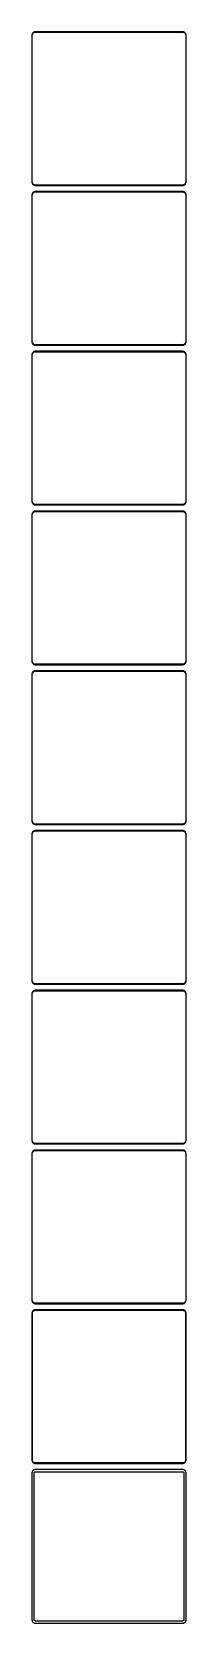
# Model space of a CAD drawing. Header units: metres. Extents: x -112 to 112, y 2228 to 4558.
import ezdxf

# ---------------------------------------------------------------- set-up
doc = ezdxf.new("R2010")
doc.units = ezdxf.units.M

msp = doc.modelspace()

# ---------------------------------------------------------------- linework, layer by layer
for p, q in [((-112.461, 4554.13), (-112.5, 4553.5)), ((-112.5, 4553.5), (-112.5, 4338.5)), ((-112.343, 4554.74), (-112.461, 4554.13)), ((-112.149, 4555.34), (-112.343, 4554.74)), ((-111.882, 4555.91), (-112.149, 4555.34)), ((-112, 4553.25), (-111.963, 4553.85)), ((-112, 4338.75), (-112, 4553.25)), ((-111.963, 4553.85), (-111.851, 4554.43)), ((-111.545, 4556.44), (-111.882, 4555.91)), ((-111.851, 4554.43), (-111.666, 4555)), ((-111.666, 4555), (-111.412, 4555.54)), ((-111.145, 4556.92), (-111.545, 4556.44)), ((-111.412, 4555.54), (-111.093, 4556.04)), ((-110.687, 4557.35), (-111.145, 4556.92)), ((-111.093, 4556.04), (-110.713, 4556.5)), ((-110.713, 4556.5), (-110.278, 4556.91)), ((-110.179, 4557.72), (-110.687, 4557.35)), ((-110.278, 4556.91), (-109.795, 4557.26)), ((-109.629, 4558.02), (-110.179, 4557.72)), ((-109.795, 4557.26), (-109.272, 4557.55)), ((-109.045, 4558.26), (-109.629, 4558.02)), ((-109.272, 4557.55), (-108.718, 4557.77)), ((-108.437, 4558.41), (-109.045, 4558.26)), ((-108.718, 4557.77), (-108.14, 4557.92)), ((-107.814, 4558.49), (-108.437, 4558.41)), ((-108.14, 4557.92), (-107.548, 4557.99)), ((107.814, 4558.49), (-107.814, 4558.49)), ((-107.548, 4557.99), (107.548, 4557.99)), ((107.548, 4557.99), (108.14, 4557.92)), ((108.437, 4558.41), (107.814, 4558.49)), ((108.14, 4557.92), (108.718, 4557.77)), ((109.045, 4558.26), (108.437, 4558.41)), ((108.718, 4557.77), (109.272, 4557.55)), ((109.629, 4558.02), (109.045, 4558.26)), ((109.272, 4557.55), (109.795, 4557.26)), ((110.179, 4557.72), (109.629, 4558.02)), ((109.795, 4557.26), (110.278, 4556.91)), ((110.687, 4557.35), (110.179, 4557.72)), ((110.278, 4556.91), (110.713, 4556.5)), ((111.145, 4556.92), (110.687, 4557.35)), ((110.713, 4556.5), (111.093, 4556.04)), ((111.093, 4556.04), (111.412, 4555.54)), ((111.545, 4556.44), (111.145, 4556.92)), ((111.412, 4555.54), (111.666, 4555)), ((111.882, 4555.91), (111.545, 4556.44)), ((111.666, 4555), (111.851, 4554.43)), ((111.851, 4554.43), (111.963, 4553.85)), ((112.149, 4555.34), (111.882, 4555.91)), ((111.963, 4553.85), (112, 4553.25)), ((112, 4553.25), (112, 4338.75)), ((112.343, 4554.74), (112.149, 4555.34)), ((112.461, 4554.13), (112.343, 4554.74)), ((112.5, 4553.5), (112.461, 4554.13)), ((112.5, 4338.5), (112.5, 4553.5)), ((-112.5, 4338.5), (-112.461, 4337.87)), ((-112.461, 4337.87), (-112.343, 4337.26)), ((-112.343, 4337.26), (-112.149, 4336.66)), ((-112.149, 4336.66), (-111.882, 4336.09)), ((-111.963, 4338.15), (-112, 4338.75)), ((-111.851, 4337.57), (-111.963, 4338.15)), ((-111.882, 4336.09), (-111.545, 4335.56)), ((-111.666, 4337), (-111.851, 4337.57)), ((-111.412, 4336.46), (-111.666, 4337)), ((-111.093, 4335.96), (-111.412, 4336.46)), ((-110.713, 4335.5), (-111.093, 4335.96)), ((111.093, 4335.96), (110.713, 4335.5)), ((111.412, 4336.46), (111.093, 4335.96)), ((111.666, 4337), (111.412, 4336.46)), ((111.545, 4335.56), (111.882, 4336.09)), ((111.851, 4337.57), (111.666, 4337)), ((111.963, 4338.15), (111.851, 4337.57)), ((111.882, 4336.09), (112.149, 4336.66)), ((112, 4338.75), (111.963, 4338.15)), ((112.149, 4336.66), (112.343, 4337.26)), ((112.343, 4337.26), (112.461, 4337.87)), ((112.461, 4337.87), (112.5, 4338.5)), ((-112.461, 4320.13), (-112.5, 4319.5)), ((-112.5, 4319.5), (-112.5, 4104.5)), ((-112.343, 4320.74), (-112.461, 4320.13)), ((-112.149, 4321.34), (-112.343, 4320.74)), ((-111.882, 4321.91), (-112.149, 4321.34)), ((-112, 4319.25), (-111.963, 4319.85)), ((-112, 4104.75), (-112, 4319.25)), ((-111.963, 4319.85), (-111.851, 4320.43)), ((-111.545, 4322.44), (-111.882, 4321.91)), ((-111.851, 4320.43), (-111.666, 4321)), ((-111.666, 4321), (-111.412, 4321.54)), ((-111.545, 4335.56), (-111.145, 4335.08)), ((-111.145, 4322.92), (-111.545, 4322.44)), ((-111.412, 4321.54), (-111.093, 4322.04)), ((-111.145, 4335.08), (-110.687, 4334.65)), ((-110.687, 4323.35), (-111.145, 4322.92)), ((-111.093, 4322.04), (-110.713, 4322.5)), ((-110.278, 4335.09), (-110.713, 4335.5)), ((-110.713, 4322.5), (-110.278, 4322.91)), ((-110.687, 4334.65), (-110.179, 4334.28)), ((-110.179, 4323.72), (-110.687, 4323.35)), ((-109.795, 4334.74), (-110.278, 4335.09)), ((-110.278, 4322.91), (-109.795, 4323.26)), ((-110.179, 4334.28), (-109.629, 4333.98)), ((-109.629, 4324.02), (-110.179, 4323.72)), ((-109.272, 4334.45), (-109.795, 4334.74)), ((-109.795, 4323.26), (-109.272, 4323.55)), ((-109.629, 4333.98), (-109.045, 4333.74)), ((-109.045, 4324.26), (-109.629, 4324.02)), ((-108.718, 4334.23), (-109.272, 4334.45)), ((-109.272, 4323.55), (-108.718, 4323.77)), ((-109.045, 4333.74), (-108.437, 4333.59)), ((-108.437, 4324.41), (-109.045, 4324.26)), ((-108.14, 4334.08), (-108.718, 4334.23)), ((-108.718, 4323.77), (-108.14, 4323.92)), ((-108.437, 4333.59), (-107.814, 4333.51)), ((-107.814, 4324.49), (-108.437, 4324.41)), ((-107.548, 4334.01), (-108.14, 4334.08)), ((-108.14, 4323.92), (-107.548, 4323.99)), ((-107.814, 4333.51), (107.814, 4333.51)), ((107.814, 4324.49), (-107.814, 4324.49)), ((107.548, 4334.01), (-107.548, 4334.01)), ((-107.548, 4323.99), (107.548, 4323.99)), ((108.14, 4334.08), (107.548, 4334.01)), ((107.548, 4323.99), (108.14, 4323.92)), ((107.814, 4333.51), (108.437, 4333.59)), ((108.437, 4324.41), (107.814, 4324.49)), ((108.718, 4334.23), (108.14, 4334.08)), ((108.14, 4323.92), (108.718, 4323.77)), ((108.437, 4333.59), (109.045, 4333.74)), ((109.045, 4324.26), (108.437, 4324.41)), ((109.272, 4334.45), (108.718, 4334.23)), ((108.718, 4323.77), (109.272, 4323.55)), ((109.045, 4333.74), (109.629, 4333.98)), ((109.629, 4324.02), (109.045, 4324.26)), ((109.795, 4334.74), (109.272, 4334.45)), ((109.272, 4323.55), (109.795, 4323.26)), ((109.629, 4333.98), (110.179, 4334.28)), ((110.179, 4323.72), (109.629, 4324.02)), ((110.278, 4335.09), (109.795, 4334.74)), ((109.795, 4323.26), (110.278, 4322.91)), ((110.179, 4334.28), (110.687, 4334.65)), ((110.687, 4323.35), (110.179, 4323.72)), ((110.713, 4335.5), (110.278, 4335.09)), ((110.278, 4322.91), (110.713, 4322.5)), ((110.687, 4334.65), (111.145, 4335.08)), ((111.145, 4322.92), (110.687, 4323.35)), ((110.713, 4322.5), (111.093, 4322.04)), ((111.093, 4322.04), (111.412, 4321.54)), ((111.145, 4335.08), (111.545, 4335.56)), ((111.545, 4322.44), (111.145, 4322.92)), ((111.412, 4321.54), (111.666, 4321)), ((111.882, 4321.91), (111.545, 4322.44)), ((111.666, 4321), (111.851, 4320.43)), ((111.851, 4320.43), (111.963, 4319.85)), ((112.149, 4321.34), (111.882, 4321.91)), ((111.963, 4319.85), (112, 4319.25)), ((112, 4319.25), (112, 4104.75)), ((112.343, 4320.74), (112.149, 4321.34)), ((112.461, 4320.13), (112.343, 4320.74)), ((112.5, 4319.5), (112.461, 4320.13)), ((112.5, 4104.5), (112.5, 4319.5)), ((-112.5, 4104.5), (-112.461, 4103.87)), ((-112.461, 4103.87), (-112.343, 4103.26)), ((-112.343, 4103.26), (-112.149, 4102.66)), ((-112.149, 4102.66), (-111.882, 4102.09)), ((-111.963, 4104.15), (-112, 4104.75)), ((-111.851, 4103.57), (-111.963, 4104.15)), ((-111.666, 4103), (-111.851, 4103.57)), ((-111.412, 4102.46), (-111.666, 4103)), ((111.666, 4103), (111.412, 4102.46)), ((111.851, 4103.57), (111.666, 4103)), ((111.963, 4104.15), (111.851, 4103.57)), ((111.882, 4102.09), (112.149, 4102.66)), ((112, 4104.75), (111.963, 4104.15)), ((112.149, 4102.66), (112.343, 4103.26)), ((112.343, 4103.26), (112.461, 4103.87)), ((112.461, 4103.87), (112.5, 4104.5)), ((-112.461, 4086.13), (-112.5, 4085.5)), ((-112.5, 4085.5), (-112.5, 3870.5)), ((-112.343, 4086.74), (-112.461, 4086.13)), ((-112.149, 4087.34), (-112.343, 4086.74)), ((-111.882, 4087.91), (-112.149, 4087.34)), ((-112, 4085.25), (-111.963, 4085.85)), ((-112, 3870.75), (-112, 4085.25)), ((-111.963, 4085.85), (-111.851, 4086.43)), ((-111.882, 4102.09), (-111.545, 4101.56)), ((-111.545, 4088.44), (-111.882, 4087.91)), ((-111.851, 4086.43), (-111.666, 4087)), ((-111.666, 4087), (-111.412, 4087.54)), ((-111.545, 4101.56), (-111.145, 4101.08)), ((-111.145, 4088.92), (-111.545, 4088.44)), ((-111.093, 4101.96), (-111.412, 4102.46)), ((-111.412, 4087.54), (-111.093, 4088.04)), ((-111.145, 4101.08), (-110.687, 4100.65)), ((-110.687, 4089.35), (-111.145, 4088.92)), ((-110.713, 4101.5), (-111.093, 4101.96)), ((-111.093, 4088.04), (-110.713, 4088.5)), ((-110.278, 4101.09), (-110.713, 4101.5)), ((-110.713, 4088.5), (-110.278, 4088.91)), ((-110.687, 4100.65), (-110.179, 4100.28)), ((-110.179, 4089.72), (-110.687, 4089.35)), ((-109.795, 4100.74), (-110.278, 4101.09)), ((-110.278, 4088.91), (-109.795, 4089.26)), ((-110.179, 4100.28), (-109.629, 4099.98)), ((-109.629, 4090.02), (-110.179, 4089.72)), ((-109.272, 4100.45), (-109.795, 4100.74)), ((-109.795, 4089.26), (-109.272, 4089.55)), ((-109.629, 4099.98), (-109.045, 4099.74)), ((-109.045, 4090.26), (-109.629, 4090.02)), ((-108.718, 4100.23), (-109.272, 4100.45)), ((-109.272, 4089.55), (-108.718, 4089.77)), ((-109.045, 4099.74), (-108.437, 4099.59)), ((-108.437, 4090.41), (-109.045, 4090.26)), ((-108.14, 4100.08), (-108.718, 4100.23)), ((-108.718, 4089.77), (-108.14, 4089.92)), ((-108.437, 4099.59), (-107.814, 4099.51)), ((-107.814, 4090.49), (-108.437, 4090.41)), ((-107.548, 4100.01), (-108.14, 4100.08)), ((-108.14, 4089.92), (-107.548, 4089.99)), ((-107.814, 4099.51), (107.814, 4099.51)), ((107.814, 4090.49), (-107.814, 4090.49)), ((107.548, 4100.01), (-107.548, 4100.01)), ((-107.548, 4089.99), (107.548, 4089.99)), ((108.14, 4100.08), (107.548, 4100.01)), ((107.548, 4089.99), (108.14, 4089.92)), ((107.814, 4099.51), (108.437, 4099.59)), ((108.437, 4090.41), (107.814, 4090.49)), ((108.718, 4100.23), (108.14, 4100.08)), ((108.14, 4089.92), (108.718, 4089.77)), ((108.437, 4099.59), (109.045, 4099.74)), ((109.045, 4090.26), (108.437, 4090.41)), ((109.272, 4100.45), (108.718, 4100.23)), ((108.718, 4089.77), (109.272, 4089.55)), ((109.045, 4099.74), (109.629, 4099.98)), ((109.629, 4090.02), (109.045, 4090.26)), ((109.795, 4100.74), (109.272, 4100.45)), ((109.272, 4089.55), (109.795, 4089.26)), ((109.629, 4099.98), (110.179, 4100.28)), ((110.179, 4089.72), (109.629, 4090.02)), ((110.278, 4101.09), (109.795, 4100.74)), ((109.795, 4089.26), (110.278, 4088.91)), ((110.179, 4100.28), (110.687, 4100.65)), ((110.687, 4089.35), (110.179, 4089.72)), ((110.713, 4101.5), (110.278, 4101.09)), ((110.278, 4088.91), (110.713, 4088.5)), ((110.687, 4100.65), (111.145, 4101.08)), ((111.145, 4088.92), (110.687, 4089.35)), ((111.093, 4101.96), (110.713, 4101.5)), ((110.713, 4088.5), (111.093, 4088.04)), ((111.412, 4102.46), (111.093, 4101.96)), ((111.093, 4088.04), (111.412, 4087.54)), ((111.145, 4101.08), (111.545, 4101.56)), ((111.545, 4088.44), (111.145, 4088.92)), ((111.412, 4087.54), (111.666, 4087)), ((111.545, 4101.56), (111.882, 4102.09)), ((111.882, 4087.91), (111.545, 4088.44)), ((111.666, 4087), (111.851, 4086.43)), ((111.851, 4086.43), (111.963, 4085.85)), ((112.149, 4087.34), (111.882, 4087.91)), ((111.963, 4085.85), (112, 4085.25)), ((112, 4085.25), (112, 3870.75)), ((112.343, 4086.74), (112.149, 4087.34)), ((112.461, 4086.13), (112.343, 4086.74)), ((112.5, 4085.5), (112.461, 4086.13)), ((112.5, 3870.5), (112.5, 4085.5)), ((-112.5, 3870.5), (-112.461, 3869.87)), ((-112.461, 3869.87), (-112.343, 3869.26)), ((-111.963, 3870.15), (-112, 3870.75)), ((-111.851, 3869.57), (-111.963, 3870.15)), ((-111.666, 3869), (-111.851, 3869.57)), ((111.851, 3869.57), (111.666, 3869)), ((111.963, 3870.15), (111.851, 3869.57)), ((112, 3870.75), (111.963, 3870.15)), ((112.343, 3869.26), (112.461, 3869.87)), ((112.461, 3869.87), (112.5, 3870.5)), ((-112.461, 3852.13), (-112.5, 3851.5)), ((-112.5, 3851.5), (-112.5, 3636.5)), ((-112.343, 3852.74), (-112.461, 3852.13)), ((-112.343, 3869.26), (-112.149, 3868.66)), ((-112.149, 3853.34), (-112.343, 3852.74)), ((-112.149, 3868.66), (-111.882, 3868.09)), ((-111.882, 3853.91), (-112.149, 3853.34)), ((-112, 3851.25), (-111.963, 3851.85)), ((-112, 3636.75), (-112, 3851.25)), ((-111.963, 3851.85), (-111.851, 3852.43)), ((-111.882, 3868.09), (-111.545, 3867.56)), ((-111.545, 3854.44), (-111.882, 3853.91)), ((-111.851, 3852.43), (-111.666, 3853)), ((-111.412, 3868.46), (-111.666, 3869)), ((-111.666, 3853), (-111.412, 3853.54)), ((-111.545, 3867.56), (-111.145, 3867.08)), ((-111.145, 3854.92), (-111.545, 3854.44)), ((-111.093, 3867.96), (-111.412, 3868.46)), ((-111.412, 3853.54), (-111.093, 3854.04)), ((-111.145, 3867.08), (-110.687, 3866.65)), ((-110.687, 3855.35), (-111.145, 3854.92)), ((-110.713, 3867.5), (-111.093, 3867.96)), ((-111.093, 3854.04), (-110.713, 3854.5)), ((-110.278, 3867.09), (-110.713, 3867.5)), ((-110.713, 3854.5), (-110.278, 3854.91)), ((-110.687, 3866.65), (-110.179, 3866.28)), ((-110.179, 3855.72), (-110.687, 3855.35)), ((-109.795, 3866.74), (-110.278, 3867.09)), ((-110.278, 3854.91), (-109.795, 3855.26)), ((-110.179, 3866.28), (-109.629, 3865.98)), ((-109.629, 3856.02), (-110.179, 3855.72)), ((-109.272, 3866.45), (-109.795, 3866.74)), ((-109.795, 3855.26), (-109.272, 3855.55)), ((-109.629, 3865.98), (-109.045, 3865.74)), ((-109.045, 3856.26), (-109.629, 3856.02)), ((-108.718, 3866.23), (-109.272, 3866.45)), ((-109.272, 3855.55), (-108.718, 3855.77)), ((-109.045, 3865.74), (-108.437, 3865.59)), ((-108.437, 3856.41), (-109.045, 3856.26)), ((-108.14, 3866.08), (-108.718, 3866.23)), ((-108.718, 3855.77), (-108.14, 3855.92)), ((-108.437, 3865.59), (-107.814, 3865.51)), ((-107.814, 3856.49), (-108.437, 3856.41)), ((-107.548, 3866.01), (-108.14, 3866.08)), ((-108.14, 3855.92), (-107.548, 3855.99)), ((-107.814, 3865.51), (107.814, 3865.51)), ((107.814, 3856.49), (-107.814, 3856.49)), ((107.548, 3866.01), (-107.548, 3866.01)), ((-107.548, 3855.99), (107.548, 3855.99)), ((108.14, 3866.08), (107.548, 3866.01)), ((107.548, 3855.99), (108.14, 3855.92)), ((107.814, 3865.51), (108.437, 3865.59)), ((108.437, 3856.41), (107.814, 3856.49)), ((108.718, 3866.23), (108.14, 3866.08)), ((108.14, 3855.92), (108.718, 3855.77)), ((108.437, 3865.59), (109.045, 3865.74)), ((109.045, 3856.26), (108.437, 3856.41)), ((109.272, 3866.45), (108.718, 3866.23)), ((108.718, 3855.77), (109.272, 3855.55)), ((109.045, 3865.74), (109.629, 3865.98)), ((109.629, 3856.02), (109.045, 3856.26)), ((109.795, 3866.74), (109.272, 3866.45)), ((109.272, 3855.55), (109.795, 3855.26)), ((109.629, 3865.98), (110.179, 3866.28)), ((110.179, 3855.72), (109.629, 3856.02)), ((110.278, 3867.09), (109.795, 3866.74)), ((109.795, 3855.26), (110.278, 3854.91)), ((110.179, 3866.28), (110.687, 3866.65)), ((110.687, 3855.35), (110.179, 3855.72)), ((110.713, 3867.5), (110.278, 3867.09)), ((110.278, 3854.91), (110.713, 3854.5)), ((110.687, 3866.65), (111.145, 3867.08)), ((111.145, 3854.92), (110.687, 3855.35)), ((111.093, 3867.96), (110.713, 3867.5)), ((110.713, 3854.5), (111.093, 3854.04)), ((111.412, 3868.46), (111.093, 3867.96)), ((111.093, 3854.04), (111.412, 3853.54)), ((111.145, 3867.08), (111.545, 3867.56)), ((111.545, 3854.44), (111.145, 3854.92)), ((111.666, 3869), (111.412, 3868.46)), ((111.412, 3853.54), (111.666, 3853)), ((111.545, 3867.56), (111.882, 3868.09)), ((111.882, 3853.91), (111.545, 3854.44)), ((111.666, 3853), (111.851, 3852.43)), ((111.851, 3852.43), (111.963, 3851.85)), ((111.882, 3868.09), (112.149, 3868.66)), ((112.149, 3853.34), (111.882, 3853.91)), ((111.963, 3851.85), (112, 3851.25)), ((112, 3851.25), (112, 3636.75)), ((112.149, 3868.66), (112.343, 3869.26)), ((112.343, 3852.74), (112.149, 3853.34)), ((112.461, 3852.13), (112.343, 3852.74)), ((112.5, 3851.5), (112.461, 3852.13)), ((112.5, 3636.5), (112.5, 3851.5)), ((-112.5, 3636.5), (-112.461, 3635.87)), ((-111.963, 3636.15), (-112, 3636.75)), ((112, 3636.75), (111.963, 3636.15)), ((112.461, 3635.87), (112.5, 3636.5)), ((-112.461, 3618.13), (-112.5, 3617.5)), ((-112.5, 3617.5), (-112.5, 3402.5)), ((-112.461, 3635.87), (-112.343, 3635.26)), ((-112.343, 3618.74), (-112.461, 3618.13)), ((-112.343, 3635.26), (-112.149, 3634.66)), ((-112.149, 3619.34), (-112.343, 3618.74)), ((-112.149, 3634.66), (-111.882, 3634.09)), ((-111.882, 3619.91), (-112.149, 3619.34)), ((-112, 3617.25), (-111.963, 3617.85)), ((-112, 3402.75), (-112, 3617.25)), ((-111.851, 3635.57), (-111.963, 3636.15)), ((-111.963, 3617.85), (-111.851, 3618.43)), ((-111.882, 3634.09), (-111.545, 3633.56)), ((-111.545, 3620.44), (-111.882, 3619.91)), ((-111.666, 3635), (-111.851, 3635.57)), ((-111.851, 3618.43), (-111.666, 3619)), ((-111.412, 3634.46), (-111.666, 3635)), ((-111.666, 3619), (-111.412, 3619.54)), ((-111.545, 3633.56), (-111.145, 3633.08)), ((-111.145, 3620.92), (-111.545, 3620.44)), ((-111.093, 3633.96), (-111.412, 3634.46)), ((-111.412, 3619.54), (-111.093, 3620.04)), ((-111.145, 3633.08), (-110.687, 3632.65)), ((-110.687, 3621.35), (-111.145, 3620.92)), ((-110.713, 3633.5), (-111.093, 3633.96)), ((-111.093, 3620.04), (-110.713, 3620.5)), ((-110.278, 3633.09), (-110.713, 3633.5)), ((-110.713, 3620.5), (-110.278, 3620.91)), ((-110.687, 3632.65), (-110.179, 3632.28)), ((-110.179, 3621.72), (-110.687, 3621.35)), ((-109.795, 3632.74), (-110.278, 3633.09)), ((-110.278, 3620.91), (-109.795, 3621.26)), ((-110.179, 3632.28), (-109.629, 3631.98)), ((-109.629, 3622.02), (-110.179, 3621.72)), ((-109.272, 3632.45), (-109.795, 3632.74)), ((-109.795, 3621.26), (-109.272, 3621.55)), ((-109.629, 3631.98), (-109.045, 3631.74)), ((-109.045, 3622.26), (-109.629, 3622.02)), ((-108.718, 3632.23), (-109.272, 3632.45)), ((-109.272, 3621.55), (-108.718, 3621.77)), ((-109.045, 3631.74), (-108.437, 3631.59)), ((-108.437, 3622.41), (-109.045, 3622.26)), ((-108.14, 3632.08), (-108.718, 3632.23)), ((-108.718, 3621.77), (-108.14, 3621.92)), ((-108.437, 3631.59), (-107.814, 3631.51)), ((-107.814, 3622.49), (-108.437, 3622.41)), ((-107.548, 3632.01), (-108.14, 3632.08)), ((-108.14, 3621.92), (-107.548, 3621.99)), ((-107.814, 3631.51), (107.814, 3631.51)), ((107.814, 3622.49), (-107.814, 3622.49)), ((107.548, 3632.01), (-107.548, 3632.01)), ((-107.548, 3621.99), (107.548, 3621.99)), ((108.14, 3632.08), (107.548, 3632.01)), ((107.548, 3621.99), (108.14, 3621.92)), ((107.814, 3631.51), (108.437, 3631.59)), ((108.437, 3622.41), (107.814, 3622.49)), ((108.718, 3632.23), (108.14, 3632.08)), ((108.14, 3621.92), (108.718, 3621.77)), ((108.437, 3631.59), (109.045, 3631.74)), ((109.045, 3622.26), (108.437, 3622.41)), ((109.272, 3632.45), (108.718, 3632.23)), ((108.718, 3621.77), (109.272, 3621.55)), ((109.045, 3631.74), (109.629, 3631.98)), ((109.629, 3622.02), (109.045, 3622.26)), ((109.795, 3632.74), (109.272, 3632.45)), ((109.272, 3621.55), (109.795, 3621.26)), ((109.629, 3631.98), (110.179, 3632.28)), ((110.179, 3621.72), (109.629, 3622.02)), ((110.278, 3633.09), (109.795, 3632.74)), ((109.795, 3621.26), (110.278, 3620.91)), ((110.179, 3632.28), (110.687, 3632.65)), ((110.687, 3621.35), (110.179, 3621.72)), ((110.713, 3633.5), (110.278, 3633.09)), ((110.278, 3620.91), (110.713, 3620.5)), ((110.687, 3632.65), (111.145, 3633.08)), ((111.145, 3620.92), (110.687, 3621.35)), ((111.093, 3633.96), (110.713, 3633.5)), ((110.713, 3620.5), (111.093, 3620.04)), ((111.412, 3634.46), (111.093, 3633.96)), ((111.093, 3620.04), (111.412, 3619.54)), ((111.145, 3633.08), (111.545, 3633.56)), ((111.545, 3620.44), (111.145, 3620.92)), ((111.666, 3635), (111.412, 3634.46)), ((111.412, 3619.54), (111.666, 3619)), ((111.545, 3633.56), (111.882, 3634.09)), ((111.882, 3619.91), (111.545, 3620.44)), ((111.851, 3635.57), (111.666, 3635)), ((111.666, 3619), (111.851, 3618.43)), ((111.963, 3636.15), (111.851, 3635.57)), ((111.851, 3618.43), (111.963, 3617.85)), ((111.882, 3634.09), (112.149, 3634.66)), ((112.149, 3619.34), (111.882, 3619.91)), ((111.963, 3617.85), (112, 3617.25)), ((112, 3617.25), (112, 3402.75)), ((112.149, 3634.66), (112.343, 3635.26)), ((112.343, 3618.74), (112.149, 3619.34)), ((112.343, 3635.26), (112.461, 3635.87)), ((112.461, 3618.13), (112.343, 3618.74)), ((112.5, 3617.5), (112.461, 3618.13)), ((112.5, 3402.5), (112.5, 3617.5)), ((-112.5, 3402.5), (-112.461, 3401.87)), ((-112.461, 3384.13), (-112.5, 3383.5)), ((-112.5, 3383.5), (-112.5, 3168.5)), ((-112.461, 3401.87), (-112.343, 3401.26)), ((-112.343, 3384.74), (-112.461, 3384.13)), ((-112.343, 3401.26), (-112.149, 3400.66)), ((-112.149, 3385.34), (-112.343, 3384.74)), ((-112.149, 3400.66), (-111.882, 3400.09)), ((-111.882, 3385.91), (-112.149, 3385.34)), ((-111.963, 3402.15), (-112, 3402.75)), ((-112, 3383.25), (-111.963, 3383.85)), ((-112, 3168.75), (-112, 3383.25)), ((-111.851, 3401.57), (-111.963, 3402.15)), ((-111.963, 3383.85), (-111.851, 3384.43)), ((-111.882, 3400.09), (-111.545, 3399.56)), ((-111.545, 3386.44), (-111.882, 3385.91)), ((-111.666, 3401), (-111.851, 3401.57)), ((-111.851, 3384.43), (-111.666, 3385)), ((-111.412, 3400.46), (-111.666, 3401)), ((-111.666, 3385), (-111.412, 3385.54)), ((-111.545, 3399.56), (-111.145, 3399.08)), ((-111.145, 3386.92), (-111.545, 3386.44)), ((-111.093, 3399.96), (-111.412, 3400.46)), ((-111.412, 3385.54), (-111.093, 3386.04)), ((-111.145, 3399.08), (-110.687, 3398.65)), ((-110.687, 3387.35), (-111.145, 3386.92)), ((-110.713, 3399.5), (-111.093, 3399.96)), ((-111.093, 3386.04), (-110.713, 3386.5)), ((-110.278, 3399.09), (-110.713, 3399.5)), ((-110.713, 3386.5), (-110.278, 3386.91)), ((-110.687, 3398.65), (-110.179, 3398.28)), ((-110.179, 3387.72), (-110.687, 3387.35)), ((-109.795, 3398.74), (-110.278, 3399.09)), ((-110.278, 3386.91), (-109.795, 3387.26)), ((-110.179, 3398.28), (-109.629, 3397.98)), ((-109.629, 3388.02), (-110.179, 3387.72)), ((-109.272, 3398.45), (-109.795, 3398.74)), ((-109.795, 3387.26), (-109.272, 3387.55)), ((-109.629, 3397.98), (-109.045, 3397.74)), ((-109.045, 3388.26), (-109.629, 3388.02)), ((-108.718, 3398.23), (-109.272, 3398.45)), ((-109.272, 3387.55), (-108.718, 3387.77)), ((-109.045, 3397.74), (-108.437, 3397.59)), ((-108.437, 3388.41), (-109.045, 3388.26)), ((-108.14, 3398.08), (-108.718, 3398.23)), ((-108.718, 3387.77), (-108.14, 3387.92)), ((-108.437, 3397.59), (-107.814, 3397.51)), ((-107.814, 3388.49), (-108.437, 3388.41)), ((-107.548, 3398.01), (-108.14, 3398.08)), ((-108.14, 3387.92), (-107.548, 3387.99)), ((-107.814, 3397.51), (107.814, 3397.51)), ((107.814, 3388.49), (-107.814, 3388.49)), ((107.548, 3398.01), (-107.548, 3398.01)), ((-107.548, 3387.99), (107.548, 3387.99)), ((108.14, 3398.08), (107.548, 3398.01)), ((107.548, 3387.99), (108.14, 3387.92)), ((107.814, 3397.51), (108.437, 3397.59)), ((108.437, 3388.41), (107.814, 3388.49)), ((108.718, 3398.23), (108.14, 3398.08)), ((108.14, 3387.92), (108.718, 3387.77)), ((108.437, 3397.59), (109.045, 3397.74)), ((109.045, 3388.26), (108.437, 3388.41)), ((109.272, 3398.45), (108.718, 3398.23)), ((108.718, 3387.77), (109.272, 3387.55)), ((109.045, 3397.74), (109.629, 3397.98)), ((109.629, 3388.02), (109.045, 3388.26)), ((109.795, 3398.74), (109.272, 3398.45)), ((109.272, 3387.55), (109.795, 3387.26)), ((109.629, 3397.98), (110.179, 3398.28)), ((110.179, 3387.72), (109.629, 3388.02)), ((110.278, 3399.09), (109.795, 3398.74)), ((109.795, 3387.26), (110.278, 3386.91)), ((110.179, 3398.28), (110.687, 3398.65)), ((110.687, 3387.35), (110.179, 3387.72)), ((110.713, 3399.5), (110.278, 3399.09)), ((110.278, 3386.91), (110.713, 3386.5)), ((110.687, 3398.65), (111.145, 3399.08)), ((111.145, 3386.92), (110.687, 3387.35)), ((111.093, 3399.96), (110.713, 3399.5)), ((110.713, 3386.5), (111.093, 3386.04)), ((111.412, 3400.46), (111.093, 3399.96)), ((111.093, 3386.04), (111.412, 3385.54)), ((111.145, 3399.08), (111.545, 3399.56)), ((111.545, 3386.44), (111.145, 3386.92)), ((111.666, 3401), (111.412, 3400.46)), ((111.412, 3385.54), (111.666, 3385)), ((111.545, 3399.56), (111.882, 3400.09)), ((111.882, 3385.91), (111.545, 3386.44)), ((111.851, 3401.57), (111.666, 3401)), ((111.666, 3385), (111.851, 3384.43)), ((111.963, 3402.15), (111.851, 3401.57)), ((111.851, 3384.43), (111.963, 3383.85)), ((111.882, 3400.09), (112.149, 3400.66)), ((112.149, 3385.34), (111.882, 3385.91)), ((112, 3402.75), (111.963, 3402.15)), ((111.963, 3383.85), (112, 3383.25)), ((112, 3383.25), (112, 3168.75)), ((112.149, 3400.66), (112.343, 3401.26)), ((112.343, 3384.74), (112.149, 3385.34)), ((112.343, 3401.26), (112.461, 3401.87)), ((112.461, 3384.13), (112.343, 3384.74)), ((112.461, 3401.87), (112.5, 3402.5)), ((112.5, 3383.5), (112.461, 3384.13)), ((112.5, 3168.5), (112.5, 3383.5)), ((-112.5, 3168.5), (-112.461, 3167.87)), ((-112.461, 3150.13), (-112.5, 3149.5)), ((-112.5, 3149.5), (-112.5, 2934.5)), ((-112.461, 3167.87), (-112.343, 3167.26)), ((-112.343, 3150.74), (-112.461, 3150.13)), ((-112.343, 3167.26), (-112.149, 3166.66)), ((-112.149, 3151.34), (-112.343, 3150.74)), ((-112.149, 3166.66), (-111.882, 3166.09)), ((-111.882, 3151.91), (-112.149, 3151.34)), ((-111.963, 3168.15), (-112, 3168.75)), ((-112, 3149.25), (-111.963, 3149.85)), ((-112, 2934.75), (-112, 3149.25)), ((-111.851, 3167.57), (-111.963, 3168.15)), ((-111.963, 3149.85), (-111.851, 3150.43)), ((-111.882, 3166.09), (-111.545, 3165.56)), ((-111.545, 3152.44), (-111.882, 3151.91)), ((-111.666, 3167), (-111.851, 3167.57)), ((-111.851, 3150.43), (-111.666, 3151)), ((-111.412, 3166.46), (-111.666, 3167)), ((-111.666, 3151), (-111.412, 3151.54)), ((-111.545, 3165.56), (-111.145, 3165.08)), ((-111.145, 3152.92), (-111.545, 3152.44)), ((-111.093, 3165.96), (-111.412, 3166.46)), ((-111.412, 3151.54), (-111.093, 3152.04)), ((-111.145, 3165.08), (-110.687, 3164.65)), ((-110.687, 3153.35), (-111.145, 3152.92)), ((-110.713, 3165.5), (-111.093, 3165.96)), ((-111.093, 3152.04), (-110.713, 3152.5)), ((-110.278, 3165.09), (-110.713, 3165.5)), ((-110.713, 3152.5), (-110.278, 3152.91)), ((-110.687, 3164.65), (-110.179, 3164.28)), ((-110.179, 3153.72), (-110.687, 3153.35)), ((-109.795, 3164.74), (-110.278, 3165.09)), ((-110.278, 3152.91), (-109.795, 3153.26)), ((-110.179, 3164.28), (-109.629, 3163.98)), ((-109.629, 3154.02), (-110.179, 3153.72)), ((-109.272, 3164.45), (-109.795, 3164.74)), ((-109.795, 3153.26), (-109.272, 3153.55)), ((-109.629, 3163.98), (-109.045, 3163.74)), ((-109.045, 3154.26), (-109.629, 3154.02)), ((-108.718, 3164.23), (-109.272, 3164.45)), ((-109.272, 3153.55), (-108.718, 3153.77)), ((-109.045, 3163.74), (-108.437, 3163.59)), ((-108.437, 3154.41), (-109.045, 3154.26)), ((-108.14, 3164.08), (-108.718, 3164.23)), ((-108.718, 3153.77), (-108.14, 3153.92)), ((-108.437, 3163.59), (-107.814, 3163.51)), ((-107.814, 3154.49), (-108.437, 3154.41)), ((-107.548, 3164.01), (-108.14, 3164.08)), ((-108.14, 3153.92), (-107.548, 3153.99)), ((-107.814, 3163.51), (107.814, 3163.51)), ((107.814, 3154.49), (-107.814, 3154.49)), ((107.548, 3164.01), (-107.548, 3164.01)), ((-107.548, 3153.99), (107.548, 3153.99)), ((108.14, 3164.08), (107.548, 3164.01)), ((107.548, 3153.99), (108.14, 3153.92)), ((107.814, 3163.51), (108.437, 3163.59)), ((108.437, 3154.41), (107.814, 3154.49)), ((108.718, 3164.23), (108.14, 3164.08)), ((108.14, 3153.92), (108.718, 3153.77)), ((108.437, 3163.59), (109.045, 3163.74)), ((109.045, 3154.26), (108.437, 3154.41)), ((109.272, 3164.45), (108.718, 3164.23)), ((108.718, 3153.77), (109.272, 3153.55)), ((109.045, 3163.74), (109.629, 3163.98)), ((109.629, 3154.02), (109.045, 3154.26)), ((109.795, 3164.74), (109.272, 3164.45)), ((109.272, 3153.55), (109.795, 3153.26)), ((109.629, 3163.98), (110.179, 3164.28)), ((110.179, 3153.72), (109.629, 3154.02)), ((110.278, 3165.09), (109.795, 3164.74)), ((109.795, 3153.26), (110.278, 3152.91)), ((110.179, 3164.28), (110.687, 3164.65)), ((110.687, 3153.35), (110.179, 3153.72)), ((110.713, 3165.5), (110.278, 3165.09)), ((110.278, 3152.91), (110.713, 3152.5)), ((110.687, 3164.65), (111.145, 3165.08)), ((111.145, 3152.92), (110.687, 3153.35)), ((111.093, 3165.96), (110.713, 3165.5)), ((110.713, 3152.5), (111.093, 3152.04)), ((111.412, 3166.46), (111.093, 3165.96)), ((111.093, 3152.04), (111.412, 3151.54)), ((111.145, 3165.08), (111.545, 3165.56)), ((111.545, 3152.44), (111.145, 3152.92)), ((111.666, 3167), (111.412, 3166.46)), ((111.412, 3151.54), (111.666, 3151)), ((111.545, 3165.56), (111.882, 3166.09)), ((111.882, 3151.91), (111.545, 3152.44)), ((111.851, 3167.57), (111.666, 3167)), ((111.666, 3151), (111.851, 3150.43)), ((111.963, 3168.15), (111.851, 3167.57)), ((111.851, 3150.43), (111.963, 3149.85)), ((111.882, 3166.09), (112.149, 3166.66)), ((112.149, 3151.34), (111.882, 3151.91)), ((112, 3168.75), (111.963, 3168.15)), ((111.963, 3149.85), (112, 3149.25)), ((112, 3149.25), (112, 2934.75)), ((112.149, 3166.66), (112.343, 3167.26)), ((112.343, 3150.74), (112.149, 3151.34)), ((112.343, 3167.26), (112.461, 3167.87)), ((112.461, 3150.13), (112.343, 3150.74)), ((112.461, 3167.87), (112.5, 3168.5)), ((112.5, 3149.5), (112.461, 3150.13)), ((112.5, 2934.5), (112.5, 3149.5)), ((-112.5, 2934.5), (-112.461, 2933.87)), ((-112.461, 2916.13), (-112.5, 2915.5)), ((-112.5, 2915.5), (-112.5, 2700.5)), ((-112.461, 2933.87), (-112.343, 2933.26)), ((-112.343, 2916.74), (-112.461, 2916.13)), ((-112.343, 2933.26), (-112.149, 2932.66)), ((-112.149, 2917.34), (-112.343, 2916.74)), ((-112.149, 2932.66), (-111.882, 2932.09)), ((-111.882, 2917.91), (-112.149, 2917.34)), ((-111.963, 2934.15), (-112, 2934.75)), ((-112, 2915.25), (-111.963, 2915.85)), ((-112, 2700.75), (-112, 2915.25)), ((-111.851, 2933.57), (-111.963, 2934.15)), ((-111.963, 2915.85), (-111.851, 2916.43)), ((-111.882, 2932.09), (-111.545, 2931.56)), ((-111.545, 2918.44), (-111.882, 2917.91)), ((-111.666, 2933), (-111.851, 2933.57)), ((-111.851, 2916.43), (-111.666, 2917)), ((-111.412, 2932.46), (-111.666, 2933)), ((-111.666, 2917), (-111.412, 2917.54)), ((-111.545, 2931.56), (-111.145, 2931.08)), ((-111.145, 2918.92), (-111.545, 2918.44)), ((-111.093, 2931.96), (-111.412, 2932.46)), ((-111.412, 2917.54), (-111.093, 2918.04)), ((-111.145, 2931.08), (-110.687, 2930.65)), ((-110.687, 2919.35), (-111.145, 2918.92)), ((-110.713, 2931.5), (-111.093, 2931.96)), ((-111.093, 2918.04), (-110.713, 2918.5)), ((-110.278, 2931.09), (-110.713, 2931.5)), ((-110.713, 2918.5), (-110.278, 2918.91)), ((-110.687, 2930.65), (-110.179, 2930.28)), ((-110.179, 2919.72), (-110.687, 2919.35)), ((-109.795, 2930.74), (-110.278, 2931.09)), ((-110.278, 2918.91), (-109.795, 2919.26)), ((-110.179, 2930.28), (-109.629, 2929.98)), ((-109.629, 2920.02), (-110.179, 2919.72)), ((-109.272, 2930.45), (-109.795, 2930.74)), ((-109.795, 2919.26), (-109.272, 2919.55)), ((-109.629, 2929.98), (-109.045, 2929.74)), ((-109.045, 2920.26), (-109.629, 2920.02)), ((-108.718, 2930.23), (-109.272, 2930.45)), ((-109.272, 2919.55), (-108.718, 2919.77)), ((-109.045, 2929.74), (-108.437, 2929.59)), ((-108.437, 2920.41), (-109.045, 2920.26)), ((-108.14, 2930.08), (-108.718, 2930.23)), ((-108.718, 2919.77), (-108.14, 2919.92)), ((-108.437, 2929.59), (-107.814, 2929.51)), ((-107.814, 2920.49), (-108.437, 2920.41)), ((-107.548, 2930.01), (-108.14, 2930.08)), ((-108.14, 2919.92), (-107.548, 2919.99)), ((-107.814, 2929.51), (107.814, 2929.51)), ((107.814, 2920.49), (-107.814, 2920.49)), ((107.548, 2930.01), (-107.548, 2930.01)), ((-107.548, 2919.99), (107.548, 2919.99)), ((108.14, 2930.08), (107.548, 2930.01)), ((107.548, 2919.99), (108.14, 2919.92)), ((107.814, 2929.51), (108.437, 2929.59)), ((108.437, 2920.41), (107.814, 2920.49)), ((108.718, 2930.23), (108.14, 2930.08)), ((108.14, 2919.92), (108.718, 2919.77)), ((108.437, 2929.59), (109.045, 2929.74)), ((109.045, 2920.26), (108.437, 2920.41)), ((109.272, 2930.45), (108.718, 2930.23)), ((108.718, 2919.77), (109.272, 2919.55)), ((109.045, 2929.74), (109.629, 2929.98)), ((109.629, 2920.02), (109.045, 2920.26)), ((109.795, 2930.74), (109.272, 2930.45)), ((109.272, 2919.55), (109.795, 2919.26)), ((109.629, 2929.98), (110.179, 2930.28)), ((110.179, 2919.72), (109.629, 2920.02)), ((110.278, 2931.09), (109.795, 2930.74)), ((109.795, 2919.26), (110.278, 2918.91)), ((110.179, 2930.28), (110.687, 2930.65)), ((110.687, 2919.35), (110.179, 2919.72)), ((110.713, 2931.5), (110.278, 2931.09)), ((110.278, 2918.91), (110.713, 2918.5)), ((110.687, 2930.65), (111.145, 2931.08)), ((111.145, 2918.92), (110.687, 2919.35)), ((111.093, 2931.96), (110.713, 2931.5)), ((110.713, 2918.5), (111.093, 2918.04)), ((111.412, 2932.46), (111.093, 2931.96)), ((111.093, 2918.04), (111.412, 2917.54)), ((111.145, 2931.08), (111.545, 2931.56)), ((111.545, 2918.44), (111.145, 2918.92)), ((111.666, 2933), (111.412, 2932.46)), ((111.412, 2917.54), (111.666, 2917)), ((111.545, 2931.56), (111.882, 2932.09)), ((111.882, 2917.91), (111.545, 2918.44)), ((111.851, 2933.57), (111.666, 2933)), ((111.666, 2917), (111.851, 2916.43)), ((111.963, 2934.15), (111.851, 2933.57)), ((111.851, 2916.43), (111.963, 2915.85)), ((111.882, 2932.09), (112.149, 2932.66)), ((112.149, 2917.34), (111.882, 2917.91)), ((112, 2934.75), (111.963, 2934.15)), ((111.963, 2915.85), (112, 2915.25)), ((112, 2915.25), (112, 2700.75)), ((112.149, 2932.66), (112.343, 2933.26)), ((112.343, 2916.74), (112.149, 2917.34)), ((112.343, 2933.26), (112.461, 2933.87)), ((112.461, 2916.13), (112.343, 2916.74)), ((112.461, 2933.87), (112.5, 2934.5)), ((112.5, 2915.5), (112.461, 2916.13)), ((112.5, 2700.5), (112.5, 2915.5)), ((-112.5, 2700.5), (-112.461, 2699.87)), ((-112.461, 2682.13), (-112.5, 2681.5)), ((-112.5, 2681.5), (-112.5, 2466.5)), ((-112.461, 2699.87), (-112.343, 2699.26)), ((-112.343, 2682.74), (-112.461, 2682.13)), ((-112.343, 2699.26), (-112.149, 2698.66)), ((-112.149, 2683.34), (-112.343, 2682.74)), ((-112.149, 2698.66), (-111.882, 2698.09)), ((-111.882, 2683.91), (-112.149, 2683.34)), ((-111.963, 2700.15), (-112, 2700.75)), ((-111.851, 2699.57), (-111.963, 2700.15)), ((-111.882, 2698.09), (-111.545, 2697.56)), ((-111.545, 2684.44), (-111.882, 2683.91)), ((-111.666, 2699), (-111.851, 2699.57)), ((-111.828, 2681.25), (-111.792, 2681.82)), ((-111.828, 2466.75), (-111.828, 2681.25)), ((-111.792, 2681.82), (-111.685, 2682.39)), ((-111.685, 2682.39), (-111.507, 2682.94)), ((-111.412, 2698.46), (-111.666, 2699)), ((-111.545, 2697.56), (-111.145, 2697.08)), ((-111.145, 2684.92), (-111.545, 2684.44)), ((-111.507, 2682.94), (-111.262, 2683.46)), ((-111.093, 2697.96), (-111.412, 2698.46)), ((-111.262, 2683.46), (-110.954, 2683.94)), ((-111.145, 2697.08), (-110.687, 2696.65)), ((-110.687, 2685.35), (-111.145, 2684.92)), ((-110.713, 2697.5), (-111.093, 2697.96)), ((-110.954, 2683.94), (-110.588, 2684.38)), ((-110.278, 2697.09), (-110.713, 2697.5)), ((-110.687, 2696.65), (-110.179, 2696.28)), ((-110.179, 2685.72), (-110.687, 2685.35)), ((-110.588, 2684.38), (-110.168, 2684.78)), ((-109.795, 2696.74), (-110.278, 2697.09)), ((-110.179, 2696.28), (-109.629, 2695.98)), ((-109.629, 2686.02), (-110.179, 2685.72)), ((-110.168, 2684.78), (-109.703, 2685.12)), ((-109.272, 2696.45), (-109.795, 2696.74)), ((-109.703, 2685.12), (-109.199, 2685.39)), ((-109.629, 2695.98), (-109.045, 2695.74)), ((-109.045, 2686.26), (-109.629, 2686.02)), ((-108.718, 2696.23), (-109.272, 2696.45)), ((-109.199, 2685.39), (-108.665, 2685.6)), ((-109.045, 2695.74), (-108.437, 2695.59)), ((-108.437, 2686.41), (-109.045, 2686.26)), ((-108.14, 2696.08), (-108.718, 2696.23)), ((-108.665, 2685.6), (-108.108, 2685.75)), ((-108.437, 2695.59), (-107.814, 2695.51)), ((-107.814, 2686.49), (-108.437, 2686.41)), ((-107.548, 2696.01), (-108.14, 2696.08)), ((-108.108, 2685.75), (-107.537, 2685.82)), ((-107.814, 2695.51), (107.814, 2695.51)), ((107.814, 2686.49), (-107.814, 2686.49)), ((107.548, 2696.01), (-107.548, 2696.01)), ((-107.537, 2685.82), (107.537, 2685.82)), ((107.537, 2685.82), (108.108, 2685.75)), ((108.14, 2696.08), (107.548, 2696.01)), ((107.814, 2695.51), (108.437, 2695.59)), ((108.437, 2686.41), (107.814, 2686.49)), ((108.108, 2685.75), (108.665, 2685.6)), ((108.718, 2696.23), (108.14, 2696.08)), ((108.437, 2695.59), (109.045, 2695.74)), ((109.045, 2686.26), (108.437, 2686.41)), ((108.665, 2685.6), (109.199, 2685.39)), ((109.272, 2696.45), (108.718, 2696.23)), ((109.045, 2695.74), (109.629, 2695.98)), ((109.629, 2686.02), (109.045, 2686.26)), ((109.199, 2685.39), (109.703, 2685.12)), ((109.795, 2696.74), (109.272, 2696.45)), ((109.629, 2695.98), (110.179, 2696.28)), ((110.179, 2685.72), (109.629, 2686.02)), ((109.703, 2685.12), (110.168, 2684.78)), ((110.278, 2697.09), (109.795, 2696.74)), ((110.168, 2684.78), (110.588, 2684.38)), ((110.179, 2696.28), (110.687, 2696.65)), ((110.687, 2685.35), (110.179, 2685.72)), ((110.713, 2697.5), (110.278, 2697.09)), ((110.588, 2684.38), (110.954, 2683.94)), ((110.687, 2696.65), (111.145, 2697.08)), ((111.145, 2684.92), (110.687, 2685.35)), ((111.093, 2697.96), (110.713, 2697.5)), ((110.954, 2683.94), (111.262, 2683.46)), ((111.412, 2698.46), (111.093, 2697.96)), ((111.145, 2697.08), (111.545, 2697.56)), ((111.545, 2684.44), (111.145, 2684.92)), ((111.262, 2683.46), (111.507, 2682.94)), ((111.666, 2699), (111.412, 2698.46)), ((111.507, 2682.94), (111.685, 2682.39)), ((111.545, 2697.56), (111.882, 2698.09)), ((111.882, 2683.91), (111.545, 2684.44)), ((111.851, 2699.57), (111.666, 2699)), ((111.685, 2682.39), (111.792, 2681.82)), ((111.792, 2681.82), (111.828, 2681.25)), ((111.828, 2681.25), (111.828, 2466.75)), ((111.963, 2700.15), (111.851, 2699.57)), ((111.882, 2698.09), (112.149, 2698.66)), ((112.149, 2683.34), (111.882, 2683.91)), ((112, 2700.75), (111.963, 2700.15)), ((112.149, 2698.66), (112.343, 2699.26)), ((112.343, 2682.74), (112.149, 2683.34)), ((112.343, 2699.26), (112.461, 2699.87)), ((112.461, 2682.13), (112.343, 2682.74)), ((112.461, 2699.87), (112.5, 2700.5)), ((112.5, 2681.5), (112.461, 2682.13)), ((112.5, 2466.5), (112.5, 2681.5)), ((-112.5, 2466.5), (-112.461, 2465.87)), ((-112.461, 2448.13), (-112.5, 2447.5)), ((-112.461, 2465.87), (-112.343, 2465.26)), ((-112.343, 2448.74), (-112.461, 2448.13)), ((-112.343, 2465.26), (-112.149, 2464.66)), ((-112.149, 2449.34), (-112.343, 2448.74)), ((-112.149, 2464.66), (-111.882, 2464.09)), ((-111.882, 2449.91), (-112.149, 2449.34)), ((-111.882, 2464.09), (-111.545, 2463.56)), ((-111.545, 2450.44), (-111.882, 2449.91)), ((-111.792, 2466.18), (-111.828, 2466.75)), ((-111.685, 2465.61), (-111.792, 2466.18)), ((-111.507, 2465.06), (-111.685, 2465.61)), ((-111.545, 2463.56), (-111.145, 2463.08)), ((-111.145, 2450.92), (-111.545, 2450.44)), ((-111.262, 2464.54), (-111.507, 2465.06)), ((-110.954, 2464.06), (-111.262, 2464.54)), ((-111.145, 2463.08), (-110.687, 2462.65)), ((-110.687, 2451.35), (-111.145, 2450.92)), ((-110.588, 2463.62), (-110.954, 2464.06)), ((-110.687, 2462.65), (-110.179, 2462.28)), ((-110.179, 2451.72), (-110.687, 2451.35)), ((-110.168, 2463.22), (-110.588, 2463.62)), ((-110.179, 2462.28), (-109.629, 2461.98)), ((-109.629, 2452.02), (-110.179, 2451.72)), ((-109.703, 2462.88), (-110.168, 2463.22)), ((-109.199, 2462.61), (-109.703, 2462.88)), ((-109.629, 2461.98), (-109.045, 2461.74)), ((-109.045, 2452.26), (-109.629, 2452.02)), ((-109.343, 2447.51), (-109.293, 2447.77)), ((-109.293, 2447.77), (-109.211, 2448.03)), ((-109.211, 2448.03), (-109.099, 2448.27)), ((-108.665, 2462.4), (-109.199, 2462.61)), ((-109.099, 2448.27), (-108.957, 2448.49)), ((-109.045, 2461.74), (-108.437, 2461.59)), ((-108.437, 2452.41), (-109.045, 2452.26)), ((-108.957, 2448.49), (-108.788, 2448.69)), ((-108.788, 2448.69), (-108.595, 2448.88)), ((-108.108, 2462.25), (-108.665, 2462.4)), ((-108.595, 2448.88), (-108.38, 2449.03)), ((-108.437, 2461.59), (-107.814, 2461.51)), ((-107.814, 2452.49), (-108.437, 2452.41)), ((-108.38, 2449.03), (-108.148, 2449.16)), ((-108.148, 2449.16), (-107.902, 2449.26)), ((-107.537, 2462.18), (-108.108, 2462.25)), ((-107.902, 2449.26), (-107.645, 2449.32)), ((-107.814, 2461.51), (107.814, 2461.51)), ((107.814, 2452.49), (-107.814, 2452.49)), ((-107.645, 2449.32), (-107.382, 2449.36)), ((107.537, 2462.18), (-107.537, 2462.18)), ((-107.382, 2449.36), (107.382, 2449.36)), ((107.382, 2449.36), (107.645, 2449.32)), ((108.108, 2462.25), (107.537, 2462.18)), ((107.645, 2449.32), (107.902, 2449.26)), ((107.814, 2461.51), (108.437, 2461.59)), ((108.437, 2452.41), (107.814, 2452.49)), ((107.902, 2449.26), (108.148, 2449.16)), ((108.665, 2462.4), (108.108, 2462.25)), ((108.148, 2449.16), (108.38, 2449.03)), ((108.38, 2449.03), (108.595, 2448.88)), ((108.437, 2461.59), (109.045, 2461.74)), ((109.045, 2452.26), (108.437, 2452.41)), ((108.595, 2448.88), (108.788, 2448.69)), ((109.199, 2462.61), (108.665, 2462.4)), ((108.788, 2448.69), (108.957, 2448.49)), ((108.957, 2448.49), (109.099, 2448.27)), ((109.045, 2461.74), (109.629, 2461.98)), ((109.629, 2452.02), (109.045, 2452.26)), ((109.099, 2448.27), (109.211, 2448.03)), ((109.703, 2462.88), (109.199, 2462.61)), ((109.211, 2448.03), (109.293, 2447.77)), ((109.293, 2447.77), (109.343, 2447.51)), ((109.629, 2461.98), (110.179, 2462.28)), ((110.179, 2451.72), (109.629, 2452.02)), ((110.168, 2463.22), (109.703, 2462.88)), ((110.588, 2463.62), (110.168, 2463.22)), ((110.179, 2462.28), (110.687, 2462.65)), ((110.687, 2451.35), (110.179, 2451.72)), ((110.954, 2464.06), (110.588, 2463.62)), ((110.687, 2462.65), (111.145, 2463.08)), ((111.145, 2450.92), (110.687, 2451.35)), ((111.262, 2464.54), (110.954, 2464.06)), ((111.145, 2463.08), (111.545, 2463.56)), ((111.545, 2450.44), (111.145, 2450.92)), ((111.507, 2465.06), (111.262, 2464.54)), ((111.685, 2465.61), (111.507, 2465.06)), ((111.545, 2463.56), (111.882, 2464.09)), ((111.882, 2449.91), (111.545, 2450.44)), ((111.792, 2466.18), (111.685, 2465.61)), ((111.828, 2466.75), (111.792, 2466.18)), ((111.882, 2464.09), (112.149, 2464.66)), ((112.149, 2449.34), (111.882, 2449.91)), ((112.149, 2464.66), (112.343, 2465.26)), ((112.343, 2448.74), (112.149, 2449.34)), ((112.343, 2465.26), (112.461, 2465.87)), ((112.461, 2448.13), (112.343, 2448.74)), ((112.461, 2465.87), (112.5, 2466.5)), ((112.5, 2447.5), (112.461, 2448.13)), ((-112.5, 2447.5), (-112.5, 2232.5)), ((-109.36, 2447.25), (-109.343, 2447.51)), ((-109.36, 2232.75), (-109.36, 2447.25)), ((109.343, 2447.51), (109.36, 2447.25)), ((109.36, 2447.25), (109.36, 2232.75)), ((112.5, 2232.5), (112.5, 2447.5)), ((-112.5, 2232.5), (-112.461, 2231.87)), ((-112.461, 2231.87), (-112.343, 2231.26)), ((-112.343, 2231.26), (-112.149, 2230.66)), ((-112.149, 2230.66), (-111.882, 2230.09)), ((-111.882, 2230.09), (-111.545, 2229.56)), ((-111.545, 2229.56), (-111.145, 2229.08)), ((-111.145, 2229.08), (-110.687, 2228.65)), ((-110.687, 2228.65), (-110.179, 2228.28)), ((-110.179, 2228.28), (-109.629, 2227.98)), ((-109.629, 2227.98), (-109.045, 2227.74)), ((-109.343, 2232.49), (-109.36, 2232.75)), ((-109.293, 2232.23), (-109.343, 2232.49)), ((-109.211, 2231.97), (-109.293, 2232.23)), ((-109.099, 2231.73), (-109.211, 2231.97)), ((-108.957, 2231.51), (-109.099, 2231.73)), ((-109.045, 2227.74), (-108.437, 2227.59)), ((-108.788, 2231.31), (-108.957, 2231.51)), ((-108.595, 2231.12), (-108.788, 2231.31)), ((-108.38, 2230.97), (-108.595, 2231.12)), ((-108.437, 2227.59), (-107.814, 2227.51)), ((-108.148, 2230.84), (-108.38, 2230.97)), ((-107.902, 2230.74), (-108.148, 2230.84)), ((-107.645, 2230.68), (-107.902, 2230.74)), ((-107.814, 2227.51), (107.814, 2227.51)), ((-107.382, 2230.64), (-107.645, 2230.68)), ((107.382, 2230.64), (-107.382, 2230.64)), ((107.645, 2230.68), (107.382, 2230.64)), ((107.902, 2230.74), (107.645, 2230.68)), ((107.814, 2227.51), (108.437, 2227.59)), ((108.148, 2230.84), (107.902, 2230.74)), ((108.38, 2230.97), (108.148, 2230.84)), ((108.595, 2231.12), (108.38, 2230.97)), ((108.437, 2227.59), (109.045, 2227.74)), ((108.788, 2231.31), (108.595, 2231.12)), ((108.957, 2231.51), (108.788, 2231.31)), ((109.099, 2231.73), (108.957, 2231.51)), ((109.045, 2227.74), (109.629, 2227.98)), ((109.211, 2231.97), (109.099, 2231.73)), ((109.293, 2232.23), (109.211, 2231.97)), ((109.343, 2232.49), (109.293, 2232.23)), ((109.36, 2232.75), (109.343, 2232.49)), ((109.629, 2227.98), (110.179, 2228.28)), ((110.179, 2228.28), (110.687, 2228.65)), ((110.687, 2228.65), (111.145, 2229.08)), ((111.145, 2229.08), (111.545, 2229.56)), ((111.545, 2229.56), (111.882, 2230.09)), ((111.882, 2230.09), (112.149, 2230.66)), ((112.149, 2230.66), (112.343, 2231.26)), ((112.343, 2231.26), (112.461, 2231.87)), ((112.461, 2231.87), (112.5, 2232.5))]:
    msp.add_line(p, q)

doc.saveas('drawing.dxf')
